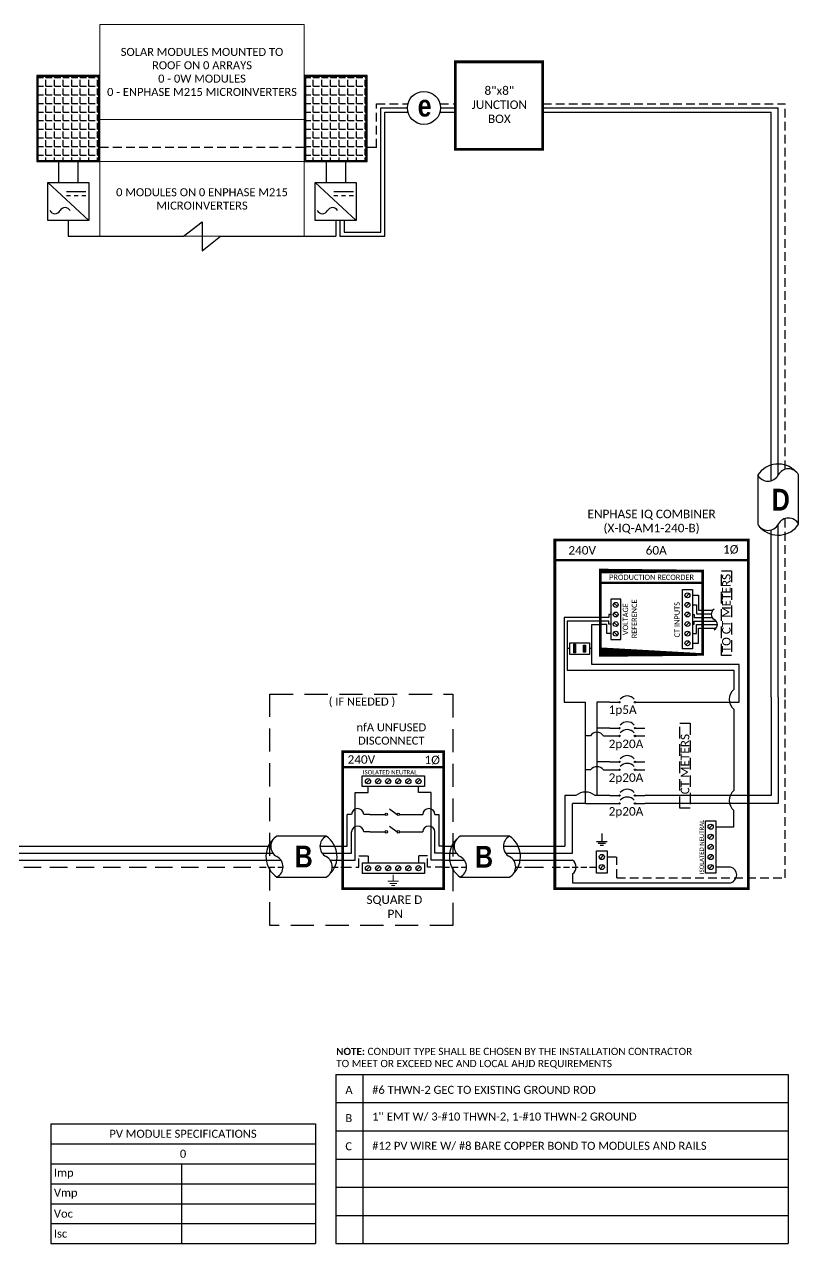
# Model space of a CAD drawing. Header units: feet. Extents: x 21762 to 22293, y 15297 to 15823.
# Drawn here: x 21958 to 22293, y 15297 to 15823 of the extents above; entities that cross this region are included whole.
import ezdxf

# ---------------------------------------------------------------- set-up
doc = ezdxf.new("R2010")
doc.units = ezdxf.units.FT
doc.header["$MEASUREMENT"] = 0
doc.linetypes.add('DASHED', pattern=[0.75, 0.5, -0.25])
doc.linetypes.add('HIDDEN', pattern=[0.375, 0.25, -0.125])
for name, color, linetype in [('E - MODULE', 7, 'Continuous'), ('ONE LINE BLOCKS', 7, 'Continuous'), ('TABLES', 7, 'Continuous'), ('TEXT', 7, 'Continuous'), ('Z - TITLEBLOCK TXT', 7, 'Continuous')]:
    doc.layers.add(name, color=color, linetype=linetype)
doc.styles.add('ONE LINE TXT', font='techb___.ttf')
doc.styles.get("Standard").update_dxf_attribs({"font": 'calibri.ttf'})

# ---------------------------------------------------------------- blocks, each defined once
blk = doc.blocks.new('*U14')
at = {"color": 7, "linetype": 'Continuous'}
for p, q in [((-7.14273261753624, 13.31379698112505), (-28.38670308841029, 13.31379698112505)), ((-28.38670308841029, -4.313796981125051), (-7.14273261753624, -4.313796981125051))]:
    blk.add_line(p, q, dxfattribs=at)
at = {"color": 7}
for p, q in [((-35.52943570594744, 8.999999999996362), (-31.05138576750414, 8.999999999996362)), ((-9.807415296628278, 8.999999999996362), (9.094947017729282e-13, 8.999999999996362))]:
    blk.add_line(p, q, dxfattribs=at)
at = {"color": 10}
for p, q in [((-35.52943570594744, 5.999999999996362), (-30.11481272106539, 5.999999999992724)), ((-8.870842250205897, 5.999999999992724), (9.094947017729282e-13, 5.999999999992724))]:
    blk.add_line(p, q, dxfattribs=at)
at = {"color": 253}
for p, q in [((-35.52943570594744, 2.999999999996362), (-26.6585934557479, 2.999999999996362)), ((-5.414622984878406, 2.999999999996362), (9.094947017729282e-13, 2.999999999992724))]:
    blk.add_line(p, q, dxfattribs=at)
at = {"color": 92, "linetype": 'HIDDEN', "ltscale": 10}
for p, q in [((-4.478049938447839, -3.637978807091713e-12), (0, 0)), ((-35.52943570594744, -3.637978807091713e-12), (-25.72202040931734, -3.637978807091713e-12))]:
    blk.add_line(p, q, dxfattribs=at)
at = {"color": 7, "linetype": 'Continuous'}
for centre, start, end in [((-22.53670101713578, 4.499999999989086), 133.9732389627104, 236.4264841729064), ((-12.99273468881074, 4.499999999989086), 313.9732389627104, 56.4264841729064)]:
    blk.add_arc(centre, 10.57854155630173, start, end, dxfattribs=at)
at = {"linetype": 'Continuous'}
for centre, start, end in [((-26.07656823981961, 8.906898490567983), 117.6639225845625, 242.3360774153913), ((-4.832597768944652, 8.906898490546155), 117.6639225845625, 242.3360774153913), ((-30.69683793700187, 0.09310150943201734), 297.6639225845625, 62.33607741539132), ((-9.452867466132375, 0.09310150943201734), 297.6639225845625, 62.33607741539132)]:
    blk.add_arc(centre, 4.975688628201564, start, end, dxfattribs=at)
blk = doc.blocks.new('*U25')
at = {"color": 7}
blk.add_line((-79.14105710962303, 8.999999999996362), (9.094947017729282e-13, 8.999999999996362), dxfattribs=at)
at = {"color": 10}
blk.add_line((-79.14105710962303, 5.999999999996362), (9.094947017729282e-13, 5.999999999996362), dxfattribs=at)
at = {"color": 253}
blk.add_line((-79.14105710962303, 2.999999999996362), (9.094947017729282e-13, 2.999999999996362), dxfattribs=at)
at = {"color": 92, "linetype": 'DASHED', "ltscale": 15}
blk.add_line((-79.14105710962303, -3.637978807091713e-12), (9.094947017729282e-13, -3.637978807091713e-12), dxfattribs=at)
blk = doc.blocks.new('unfusedDisconnect')
at = {"lineweight": 50}
blk.add_line((-43.6116214036756, 43.06379295176157), (0, 43.06379295176157), dxfattribs=at)
at = {"color": 1, "linetype": 'Continuous'}
for p, q in [((-35.26761573623207, 34.77694743980464), (-35.26761573623207, 39.31564129513208)), ((-35.26761573623207, 39.31564129513208), (-8.32254697902863, 39.31564129513208)), ((-8.32254697902863, 39.31564129513208), (-8.32254697902863, 34.77694743980464)), ((-8.32254697902863, 34.77694743980464), (-35.26761573623207, 34.77694743980464)), ((-31.88967027958734, 22.73146537071079), (-25.32168558283593, 22.73146537071079)), ((-23.42658339675199, 25.18172376181246), (-20.16357931850234, 22.73910601339594)), ((-19.08155662623903, 22.73119885076449), (-11.70049243567246, 22.72756287716766)), ((-23.42658339675199, 17.64726165749744), (-20.16357931850234, 15.20464390908091)), ((-31.88967027958734, 15.19700326637758), (-25.32168558283047, 15.19700326639577)), ((-19.08155662624358, 15.19673674642763), (-11.70049243567246, 15.1931007728308)), ((-35.26761573623207, 1.758423961488006), (-8.322546979023173, 1.758423961488006)), ((-35.26761573623207, 1.758423961488006), (-35.26761573623207, -2.780269893839431)), ((-8.32254697902863, 1.758423961488006), (-8.32254697902863, -2.780269893839431)), ((-8.322546979023173, -2.780269893839431), (-35.26761573623207, -2.780269893839431))]:
    blk.add_line(p, q, dxfattribs=at)
at = {"color": 4, "linetype": 'Continuous'}
for p, q in [((-31.88526017397362, 37.83229836323517), (-33.45726816549723, 36.26029037170156)), ((-27.5347870491305, 37.83229836323517), (-29.10679504065411, 36.26029037170156)), ((-23.18431392428738, 37.83229836323517), (-24.75632191581099, 36.26029037170156)), ((-18.83384079944972, 37.83229836323517), (-20.40584879097241, 36.26029037170156)), ((-14.4833676746066, 37.83229836323517), (-16.0553756661302, 36.26029037170156)), ((-10.13289454976803, 37.83229836323517), (-11.70490254129163, 36.26029037170156)), ((-31.88526017396816, 0.2750810295910924), (-33.45726816549177, -1.296926961942518)), ((-27.5347870491305, 0.2750810295910924), (-29.10679504065411, -1.296926961942518)), ((-23.18431392428738, 0.2750810295910924), (-24.75632191581099, -1.296926961942518)), ((-18.83384079944426, 0.2750810295910924), (-20.40584879096787, -1.296926961942518)), ((-14.4833676746066, 0.2750810295910924), (-16.0553756661302, -1.296926961942518)), ((-10.13289454976348, 0.2750810295910924), (-11.70490254128708, -1.296926961942518))]:
    blk.add_line(p, q, dxfattribs=at)
at = {"color": 253, "linetype": 'Continuous'}
for p, q in [((-38.15750528725175, 2.999999999992724), (-38.1575052872513, 32.16868385986527)), ((-38.1575052872513, 32.16868385986527), (-32.67126416973497, 32.16868385986527)), ((-32.67126416973497, 32.16868385986527), (-32.67126416972951, 34.77694743980464)), ((-10.91889854553028, 32.16868385986527), (-10.91889854553483, 34.77694743980464)), ((-5.432657428013954, 32.16868385986527), (-10.91889854553028, 32.16868385986527)), ((-5.432657428003949, 2.999999999992724), (-5.432657428013954, 32.16868385986527)), ((-43.61162140367423, 2.999999999992724), (-38.1575052872513, 2.999999999992724)), ((-1.364242052659392e-12, 2.999999999992724), (-5.432657428004404, 2.999999999992724))]:
    blk.add_line(p, q, dxfattribs=at)
at = {"color": 7, "linetype": 'Continuous'}
for p, q in [((-41.6635482282295, 8.999999999989086), (-41.66354822822996, 22.73146537071079)), ((-39.80034953798349, 22.73146537071079), (-41.66354822822996, 22.73146537071079)), ((-31.88967027958734, 22.73146537071079), (-34.52302790317844, 22.73146537071079)), ((-11.70049243567792, 22.73146537071079), (-9.067134812086806, 22.73146537071079)), ((-3.789813177281758, 22.73146537071079), (-1.926614487035295, 22.73146537071079)), ((-1.926614487024835, 8.999999999996362), (-1.926614487035295, 22.73146537071079))]:
    blk.add_line(p, q, dxfattribs=at)
at = {"color": 10, "linetype": 'Continuous'}
for p, q in [((-39.79842799696644, 5.999999999992724), (-39.80034953798895, 15.19525306674404)), ((-31.88967027958734, 15.19700326637758), (-34.52302790318299, 15.19525306672222)), ((-11.70049243567792, 15.19700326637758), (-9.067134812082259, 15.19525306672222)), ((-3.791734718287898, 5.999999999992724), (-3.789813177276301, 15.19525306674404)), ((-43.61162140367423, 5.999999999992724), (-39.79842799696689, 5.999999999992724)), ((-1.364242052659392e-12, 5.999999999992724), (-3.791734718288808, 5.999999999989086))]:
    blk.add_line(p, q, dxfattribs=at)
at = {"color": 7}
for p, q in [((-43.61162140367423, 8.999999999996362), (-41.6635482282295, 8.999999999992724)), ((-1.364242052659392e-12, 8.999999999996362), (-1.926614487024835, 8.999999999996362))]:
    blk.add_line(p, q, dxfattribs=at)
at = {"color": 92, "linetype": 'HIDDEN', "ltscale": 15}
for p, q in [((-43.6116214036756, 0), (-36.58051912606061, 0)), ((-36.58051912606061, -3.637978807091713e-12), (-36.58051912606061, 4.898634765475435)), ((-36.58051912606061, 4.898634765475435), (-32.67126416972496, 4.898634765475435)), ((-32.67126416972496, 4.898634765475435), (-32.67126416972496, 1.758423961488006)), ((-7.009643589204643, 4.898634765475435), (-10.91889854554029, 4.898634765475435)), ((-10.91889854554029, 4.898634765475435), (-10.91889854554029, 1.758423961488006)), ((-7.009643589198731, 3.637978807091713e-12), (-7.009643589204643, 4.898634765475435)), ((0, 0), (-7.009643589199186, 0))]:
    blk.add_line(p, q, dxfattribs=at)
at = {"lineweight": 50, "const_width": 1.185332763664635}
blk.add_lwpolyline([(-43.6116214036756, -9.335896394964948), (-43.6116214036756, 49.83611655237473), (0, 49.83611655237473), (0, -9.335896394964948)], close=True, dxfattribs=at)
at = {"color": 92, "linetype": 'Continuous', "lineweight": 5, "ltscale": 0.05, "flags": 128}
for points in [[(-21.79508135762762, -3.32089023822482), (-21.79508135763217, -6.16701261263006)], [(-24.13611969887688, -6.16701261263006), (-19.45404301637745, -6.16701261263006)], [(-20.26545811315873, -7.034441443007381), (-23.32470460209652, -7.034441443007381)], [(-21.07687320994455, -7.90187027340653), (-22.51328950531069, -7.90187027340653)]]:
    blk.add_lwpolyline(points, dxfattribs=at)
at = {"color": 4, "linetype": 'Continuous'}
for centre in [(-32.67126416973497, 37.04629436745745), (-28.32079104489185, 37.04629436745745), (-23.97031792004873, 37.04629436745745), (-19.61984479521107, 37.04629436745745), (-15.26937167036795, 37.04629436745745), (-10.91889854552483, 37.04629436745745), (-32.67126416972951, -0.5109229661866266), (-28.32079104489185, -0.5109229661866266), (-23.97031792004873, -0.5109229661866266), (-19.61984479520561, -0.5109229661866266), (-15.26937167036795, -0.5109229661866266), (-10.91889854552483, -0.5109229661866266)]:
    blk.add_circle(centre, 1.111577510887078, dxfattribs=at)
at = {"color": 1, "linetype": 'Continuous'}
for centre in [(-24.78064722690306, 22.73146537073262), (-19.62259491652821, 22.73146537073262), (-24.78064722689851, 15.19700326639577), (-19.62259491653276, 15.19700326639577)]:
    blk.add_circle(centre, 0.5410383559336597, dxfattribs=at)
at = {"color": 7, "linetype": 'Continuous'}
for centre in [(-37.16168872058097, 22.58015627965142), (-6.428473994684282, 22.58015627965142)]:
    blk.add_arc(centre, 2.642995525977004, 3.281925685197969, 176.718074314802, dxfattribs=at)
at = {"color": 10, "linetype": 'Continuous'}
for centre in [(-37.16168872058643, 15.0439439756592), (-6.428473994678825, 15.0439439756592)]:
    blk.add_arc(centre, 2.642995525977004, 3.281925685197969, 176.718074314802, dxfattribs=at)
at = {"color": 4, "linetype": 'Continuous'}
blk.add_text('ISOLATED NEUTRAL', height=1.874334766554741, dxfattribs=at).set_placement((-34.90676764516411, 39.97217458965315))
at = {"color": 1}
for s, width, gutter_width, heights, insert, char_height, attachment_point in [('\\A1;\\pi17.559;nfA UNFUSED\\P\\pi18.229;DISCONNECT', 64.92197842017192, 0, [11.89263280602859], (-55.21050971310069, 62.0432964224583), 3.454398339822651, 1), ('240V', 0.1480620958035672, 0.75, [0], (-35.54517607183425, 46.39544126646797), 3.65759824216516, 5), ('1Ø', 0.1480620958035672, 0.75, [0], (-4.982872748738373, 46.09550858286093), 3.65759824216516, 5), ('\\A1;\\pi13.903,t32.191;SQUARE D\\P\\pi22.981,t41.269;PN', 51.69056123133034, 0.2034749432708054, [45.94270835297878], (-47.25173292705858, -12.27303435172507), 3.657598242165161, 1)]:
    blk.add_mtext_dynamic_manual_height_columns(s, width=width, gutter_width=gutter_width, heights=heights, dxfattribs=dict(at, insert=insert, char_height=char_height, attachment_point=attachment_point))
blk = doc.blocks.new('*U17')
at = {"color": 10, "linetype": 'DASHED', "ltscale": 20}
blk.add_lwpolyline([(-75.04569994407211, 74.56373922005878), (3.971697869077616, 74.56373922005878), (3.971697869077616, -25.16564623916202), (-75.04569994407211, -25.16564623916202)], close=True, dxfattribs=at)
at = {"color": 7}
for name, p in [('unfusedDisconnect', (0, 0)), ('*U14', (-43.6116214036756, 0))]:
    blk.add_blockref(name, p, dxfattribs=at)
at = {"color": 10, "insert": (-50.86398977406498, 73.16091078003228), "char_height": 3.454398339822651, "attachment_point": 1}
blk.add_mtext_dynamic_manual_height_columns('\\A1;\\pi1.2092;( IF NEEDED )', width=30.75234502763631, gutter_width=0, heights=[6.583372758616633], dxfattribs=at)
at = {"color": 1, "linetype": 'Continuous', "insert": (-64.29945479215894, 9.224385921837893), "char_height": 9.383282677011772, "attachment_point": 1, "style": 'ONE LINE TXT'}
blk.add_mtext_dynamic_manual_height_columns('{\\W1;\\C256;B}', width=0.138532783265864, gutter_width=2.131672445536665, heights=[0], dxfattribs=at)
blk = doc.blocks.new('*T15')
at = {"color": 0, "lineweight": -2, "transparency": 16777216}
for p, q in [((0, 0), (114.1854929996152, 0)), ((0, 0), (0, -51.69405515626204)), ((114.1854929996152, 0), (114.1854929996152, -51.69405515626204)), ((0, -8.615675859377006), (114.1854929996152, -8.615675859377006)), ((0, -17.23135171875401), (114.1854929996152, -17.23135171875401)), ((56.40758833595828, -17.23135171875401), (56.40758833595828, -51.69405515626204)), ((0, -25.84702757813102), (114.1854929996152, -25.84702757813102)), ((0, -34.46270343750803), (114.1854929996152, -34.46270343750803)), ((0, -43.07837929688503), (114.1854929996152, -43.07837929688503)), ((0, -51.69405515626204), (114.1854929996152, -51.69405515626204))]:
    blk.add_line(p, q, dxfattribs=at)
at = {"color": 0, "linetype": 'Continuous', "transparency": 16777216, "char_height": 3.454398339844223}
for s, insert, width, attachment_point in [('{\\fCalibri|b0|i0|c0;PV MODULE SPECIFICATIONS', (57.0927464998058, -4.307837929689413), 111.4329572375142, 5), ('{\\fCalibri|b0|i0|c0;0', (57.0927464998058, -12.92351378906642), 111.4329572375142, 5), ('{\\fCalibri|b0|i0|c0;Imp', (1.376267881048989, -21.53918964844343), 53.6550525738577, 4), ('{\\fCalibri|b0|i0|c0;', (57.78385621700727, -21.53918964844343), 55.02536890155664, 4), ('{\\fCalibri|b0|i0|c0;Vmp', (1.376267881048989, -30.15486550782043), 53.6550525738577, 4), ('{\\fCalibri|b0|i0|c0;', (57.78385621700727, -30.15486550782043), 55.02536890155664, 4), ('{\\fCalibri|b0|i0|c0;Voc', (1.376267881048989, -38.77054136719744), 53.6550525738577, 4), ('{\\fCalibri|b0|i0|c0;', (57.78385621700727, -38.77054136719744), 55.02536890155664, 4), ('{\\fCalibri|b0|i0|c0;Isc', (1.376267881048989, -47.38621722657444), 53.6550525738577, 4), ('{\\fCalibri|b0|i0|c0;', (57.78385621700727, -47.38621722657444), 55.02536890155664, 4)]:
    blk.add_mtext(s, dxfattribs=dict(at, insert=insert, width=width, attachment_point=attachment_point))
blk = doc.blocks.new('*T16')
at = {"linetype": 'ByBlock', "lineweight": -2, "transparency": 16777216}
for p, q in [((0, 0), (195.0959959807442, 0)), ((0, 0), (0, -72.96556891894761)), ((11.58239443359707, 0), (11.58239443359707, -72.96556891894761)), ((195.0959959807442, 0), (195.0959959807442, -72.96556891894761)), ((0, -12.10586445312583), (195.0959959807442, -12.10586445312583)), ((0, -24.28258835937595), (195.0959959807442, -24.28258835937595)), ((0, -36.45931226562607), (195.0959959807442, -36.45931226562607)), ((0, -48.63603617187619), (195.0959959807442, -48.63603617187619)), ((0, -60.8127600781263), (195.0959959807442, -60.8127600781263)), ((0, -72.96556891894761), (195.0959959807442, -72.96556891894761))]:
    blk.add_line(p, q, dxfattribs=at)
at = {"color": 0, "linetype": 'Continuous', "transparency": 16777216, "char_height": 3.454398339844223, "attachment_point": 7}
for s, insert, width in [('{\\fCalibri|b0|i0|c0;A', (4.063998046876804, -8.355864453125832), 3.454398339844662), ('{\\fCalibri|b0|i0|c0;#6 THWN-2 GEC TO EXISTING GROUND ROD', (15.64639248047388, -8.355864453125832), 175.3856054533942), ('{\\fCalibri|b0|i0|c0;B', (4.063998046876804, -20.53258835937595), 3.454398339844662), ("{\\fCalibri|b0|i0|c0;1'' EMT W/ 3-#10 THWN-2, 1-#10 THWN-2 GROUND", (15.64639248047388, -20.53258835937595), 175.3856054533942), ('{\\fCalibri|b0|i0|c0;C', (4.063998046876804, -32.70931226562607), 3.454398339844662), ('{\\fCalibri|b0|i0|c0;#12 PV WIRE W/ #8 BARE COPPER BOND TO MODULES AND RAILS', (15.64639248047388, -32.70931226562607), 175.3856054533942), ('{\\fCalibri|b0|i0|c0;', (4.063998046876804, -44.88603617187619), 3.454398339844662), ('{\\fCalibri|b0|i0|c0;', (15.64639248047388, -44.88603617187619), 175.3856054533942), ('{\\fCalibri|b0|i0|c0;', (4.063998046876804, -57.0627600781263), 3.454398339844662), ('{\\fCalibri|b0|i0|c0;', (15.64639248047388, -57.0627600781263), 175.3856054533942), ('{\\fCalibri|b0|i0|c0;', (4.063998046876804, -69.21556891894761), 3.454398339844662), ('{\\fCalibri|b0|i0|c0;', (15.64639248047388, -69.21556891894761), 175.3856054533942)]:
    blk.add_mtext(s, dxfattribs=dict(at, insert=insert, width=width))
blk = doc.blocks.new('*U19')
at = {"color": 7}
blk.add_line((-79.14105710962394, 9), (0, 9), dxfattribs=at)
at = {"color": 10}
blk.add_line((-79.14105710962394, 6), (0, 5.999999999947249), dxfattribs=at)
at = {"color": 253}
blk.add_line((-79.14105710962394, 3), (0, 3), dxfattribs=at)
at = {"color": 92, "linetype": 'DASHED', "ltscale": 15}
blk.add_line((-79.14105710962394, 0), (0, 0), dxfattribs=at)
blk = doc.blocks.new('ENPHASE COMBINER 1 CKT')
h = blk.add_hatch(color=1)
h.dxf.hatch_style = 1
h.paths.add_polyline_path([(12.41834698227558, 95.80943247651112), (13.18799866363406, 95.80943247651112), (13.18799866363406, 92.73203496197902), (12.41834698227558, 92.73203496197902)])
h.paths.add_polyline_path([(8.138740438421337, 96.13318470558806), (8.908392119779819, 96.13318470558806), (8.908392119779819, 92.40327407457198), (8.138740438421337, 92.40327407457198)])
at = {"layer": 'ONE LINE BLOCKS', "linetype": 'Continuous'}
h = blk.add_hatch(color=1, dxfattribs=at)
h.dxf.hatch_style = 1
edge = h.paths.add_edge_path()
edge.add_arc((27.89846752550238, 71.12433185037071), 0.2909504558996183, 0, 360)
h = blk.add_hatch(color=1, dxfattribs=at)
h.dxf.hatch_style = 1
edge = h.paths.add_edge_path()
edge.add_arc((34.57507683551921, 71.12433185037071), 0.2909504558996183, 0, 360)
h = blk.add_hatch(color=1, dxfattribs=at)
h.dxf.hatch_style = 1
edge = h.paths.add_edge_path()
edge.add_arc((27.89846752550238, 59.94296079524929), 0.2909504558996183, 0, 360)
h = blk.add_hatch(color=1, dxfattribs=at)
h.dxf.hatch_style = 1
edge = h.paths.add_edge_path()
edge.add_arc((34.57507683551921, 59.94296079524929), 0.2909504558996183, 0, 360)
h = blk.add_hatch(color=1, dxfattribs=at)
h.dxf.hatch_style = 1
edge = h.paths.add_edge_path()
edge.add_arc((27.89846752550238, 56.56401390908422), 0.2909504558996183, 0, 360)
h = blk.add_hatch(color=1, dxfattribs=at)
h.dxf.hatch_style = 1
edge = h.paths.add_edge_path()
edge.add_arc((34.57507683551921, 56.56401390908422), 0.2909504558996183, 0, 360)
h = blk.add_hatch(color=1, dxfattribs=at)
h.dxf.hatch_style = 1
edge = h.paths.add_edge_path()
edge.add_arc((27.89846752550238, 45.38264285429022), 0.2909504558996183, 0, 360)
h = blk.add_hatch(color=1, dxfattribs=at)
h.dxf.hatch_style = 1
edge = h.paths.add_edge_path()
edge.add_arc((27.89846752550238, 42.00369596812516), 0.2909504558996183, 0, 360)
h = blk.add_hatch(color=1, dxfattribs=at)
h.dxf.hatch_style = 1
edge = h.paths.add_edge_path()
edge.add_arc((34.57507683551921, 45.38264285429022), 0.2909504558996183, 0, 360)
h = blk.add_hatch(color=1, dxfattribs=at)
h.dxf.hatch_style = 1
edge = h.paths.add_edge_path()
edge.add_arc((34.57507683551921, 42.00369596812516), 0.2909504558996183, 0, 360)
h = blk.add_hatch(color=1, dxfattribs=at)
h.dxf.hatch_style = 1
edge = h.paths.add_edge_path()
edge.add_arc((27.89846752550238, 30.82232491332752), 0.2909504558996183, 0, 360)
h = blk.add_hatch(color=1, dxfattribs=at)
h.dxf.hatch_style = 1
edge = h.paths.add_edge_path()
edge.add_arc((27.89846752550238, 27.44337802716245), 0.2909504558996183, 0, 360)
h = blk.add_hatch(color=1, dxfattribs=at)
h.dxf.hatch_style = 1
edge = h.paths.add_edge_path()
edge.add_arc((34.57507683551921, 30.82232491332752), 0.2909504558996183, 0, 360)
h = blk.add_hatch(color=1, dxfattribs=at)
h.dxf.hatch_style = 1
edge = h.paths.add_edge_path()
edge.add_arc((34.57507683551921, 27.44337802716245), 0.2909504558996183, 0, 360)
at = {"color": 7, "linetype": 'Continuous'}
for p, q in [((15.97823548696215, 94.26746370835963), (15.97823548696215, 104.6202518357009)), ((15.97823548696215, 94.26746370835963), (14.92158918022415, 94.26746370835963)), ((15.97823548696215, 87.46999943775381), (15.97823548696215, 94.26746370835963)), ((79.50803908740454, 87.46999943775381), (15.97823548696215, 87.46999943775381)), ((79.50803908740454, 71.1255929851036), (79.50803908740454, 87.46999943775381)), ((18.04606754613542, 71.12433185021064), (18.04606754613542, 45.38264285396281)), ((23.70203134762687, 71.12433185021064), (18.04606754613542, 71.12433185021064)), ((38.77151301339472, 71.12433185037071), (79.50803908740454, 71.1255929851036)), ((93.36559781702954, 73.37164705180794), (93.36559781702954, 30.82358604759065)), ((23.70203134762687, 59.94296079508922), (18.04606754613542, 59.94296079508922)), ((23.70203134762687, 45.38264285396281), (18.04606754613542, 45.38264285396281)), ((18.04606754613542, 45.38264285396281), (18.04606754613542, 30.82232491283639)), ((9.083991580775546, 30.82232491283639), (4.3563948804549, 30.82358604756882)), ((4.3563948804549, 30.82358604756882), (4.3563948804549, 8.999999999999545)), ((23.70203134762687, 30.82232491283639), (17.32288683239312, 30.82232491283639)), ((93.36559781702954, 30.82358604759065), (38.77151301339472, 30.82232491283639))]:
    blk.add_line(p, q, dxfattribs=at)
at = {"color": 253, "linetype": 'Continuous'}
for p, q in [((6.405149921832162, 94.26746370835963), (5.34850361509416, 94.26746370835963)), ((77.21354728513552, 68.11880261802844), (77.21534484654603, 32.98787720495966))]:
    blk.add_line(p, q, dxfattribs=at)
at = {"color": 10, "linetype": 'Continuous'}
for p, q in [((13.20343920662526, 56.56401390892415), (13.20343920662526, 71.12433185004693)), ((96.36559781702954, 73.37164705178611), (96.36559781702954, 27.44463916140376)), ((13.20343920662526, 42.00369596779774), (13.20343920662526, 56.56401390892415)), ((15.37520883370144, 56.56401390892415), (13.20343920662526, 56.56401390892415)), ((20.96806819888752, 56.56401390892415), (23.70203134762687, 56.56401390892415)), ((13.20343920662526, 27.44337802667133), (13.20343920662526, 42.00369596779774)), ((15.37520883370144, 42.00369596779774), (13.20343920662526, 42.00369596779774)), ((20.96806819888752, 42.00369596779774), (23.70203134762687, 42.00369596779774)), ((13.20343920662526, 27.44337802667133), (7.650546126717927, 27.44463916140376)), ((7.650546126728841, 5.999999999958618), (7.650546126717927, 27.44463916140376)), ((13.20343920662526, 27.44337802667133), (23.70203134762687, 27.44337802667133)), ((96.36559781702954, 27.44463916140376), (38.77151301339472, 27.44337802667133))]:
    blk.add_line(p, q, dxfattribs=at)
at = {"color": 7}
blk.add_line((0, 8.999999999999545), (4.356394880461266, 8.999999999999545), dxfattribs=at)
at = {"color": 10}
blk.add_line((0, 5.99999999996362), (7.650546126717927, 5.999999999958618), dxfattribs=at)
at = {"color": 253}
for p, q in [((0, 2.999999999999545), (7.650546126717927, 2.999999999999545)), ((7.650546126717927, -2.999486774364868), (7.650546126717927, -6.855719378279446)), ((75.8293213376237, -2.4692781153135e-10), (69.50611445791674, -2.4692781153135e-10)), ((7.650546126717927, -6.855719378279446), (75.8293213376237, -6.855719378279446))]:
    blk.add_line(p, q, dxfattribs=at)
at = {"color": 92, "linetype": 'HIDDEN', "ltscale": 10}
blk.add_line((0, 0), (17.99393284447251, 0), dxfattribs=at)
at = {"linetype": 'Continuous', "flags": 128}
for points in [[(59.36814294578471, 117.290559595715), (62.04504038061532, 117.290559595715), (62.04504038061532, 110.8149100638825), (68.20105977519961, 110.8149100638825)], [(59.3681429458793, 113.1516352257372), (61.1030071928526, 113.1516352257372), (61.1030071928526, 109.2662455068335), (67.46320837485473, 109.2662455068335)], [(59.36814294592295, 109.0127108561342), (60.16097400508988, 109.0127108561342), (60.16097400508988, 107.7175809497844), (67.83068496180113, 107.7175809497844)], [(59.36814294596661, 104.8737864863056), (60.16097400508988, 104.8737864863056), (60.16097400508988, 106.1689163925826), (69.58439858857037, 106.1689163925826)], [(24.09930137824813, 100.7348621164697), (22.36443713140579, 100.7348621164697), (22.36443713140579, 104.6202518357009), (19.66978146723432, 104.6202518357009)], [(59.36814294601027, 100.7348621164697), (61.1030071928526, 100.7348621164697), (61.1030071928526, 104.6202518357009), (70.11807933108412, 104.6202518357009)], [(59.3681429460903, 96.5959377465565), (62.04504038061532, 96.59593774659652), (62.04504038061532, 103.0715872788192), (69.57013827284845, 103.0715872788192)]]:
    blk.add_lwpolyline(points, dxfattribs=at)
at = {"color": 1, "flags": 128}
for points in [[(19.66978146723068, 107.7175809497844), (4.074363240739331, 107.7175809497844), (4.07436324074024, 71.12809194567444), (13.20343920662526, 71.12433185004693)], [(24.09930137833544, 109.0127108561342), (23.30647031916851, 109.0127108561342), (23.30647031916851, 107.7175809497844), (19.66978146723068, 107.7175809497844)]]:
    blk.add_lwpolyline(points, dxfattribs=at)
at = {"color": 253, "linetype": 'Continuous', "flags": 128}
for points in [[(19.6697814672325, 106.1689163925826), (5.34850361509416, 106.1689163925826), (5.34850361509416, 85.00895455710588), (77.21461068040117, 85.00895455710588), (77.21503742413915, 76.66882090095442)], [(24.09930137829178, 104.8737864863056), (23.30647031916851, 104.8737864863056), (23.30647031916851, 106.1689163925826), (19.6697814672325, 106.1689163925826)], [(69.50611445791674, 17.40189249896002), (77.21534484642416, 17.40189249896002), (77.21534484642507, 24.43558213507458)]]:
    blk.add_lwpolyline(points, dxfattribs=at)
at = {"color": 7, "linetype": 'Continuous', "flags": 128}
blk.add_lwpolyline([(15.97823548696215, 104.6202518357009), (19.66978146723432, 104.620251835704)], dxfattribs=at)
at = {"color": 1}
for points in [[(6.405149921832162, 96.79458142214798), (14.92158918022415, 96.79458142214798), (14.92158918022415, 91.74034599457127), (6.405149921832162, 91.74034599457127)], [(8.138740438421337, 96.13318470558806), (8.908392119779819, 96.13318470558806), (8.908392119779819, 92.40327407457198), (8.138740438421337, 92.40327407457198)], [(12.41834698227558, 95.80943247651112), (13.18799866363406, 95.80943247651112), (13.18799866363406, 92.73203496197902), (12.41834698227558, 92.73203496197902)]]:
    blk.add_lwpolyline(points, close=True, dxfattribs=at)
at = {"linetype": 'Continuous'}
for centre, start, end in [((69.94038601553257, 109.0361145273205), 117.6639225845746, 242.3360774153671), ((67.63025116694189, 104.6292160367525), 297.6639225845747, 62.33607741536712)]:
    blk.add_arc(centre, 2.487844314100782, start, end, dxfattribs=at)
at = {"color": 253, "linetype": 'Continuous'}
for centre in [(80.79380016857613, 72.39318788656828), (80.79349274621472, 28.71172967000894)]:
    blk.add_arc(centre, 5.575713419222151, 129.9215498682969, 230.0784501306956, dxfattribs=at)
at = {"color": 10, "linetype": 'Continuous'}
for centre, radius, start, end in [((18.17163851633632, 55.10370401045702), 3.154762109713773, 27.57379404281566, 152.4262059572135), ((18.17163851633541, 39.68453774276122), 3.632975893368044, 39.66987765994102, 140.330122340059)]:
    blk.add_arc(centre, radius, start, end, dxfattribs=at)
at = {"color": 7, "linetype": 'Continuous'}
blk.add_arc((13.20343920662526, 25.99403971275797), 6.346824931827026, 49.5295004260013, 130.4704995739987, dxfattribs=at)
at = {"color": 253}
for centre, radius, start, end in [((5.45070300826228, 0.0002566128173384641), 3.719915339730382, 306.2542265171913, 53.74577348280871), ((74.90438647621977, -3.427859689263187), 3.550454413933713, 285.1004258718175, 74.89957412818242)]:
    blk.add_arc(centre, radius, start, end, dxfattribs=at)
at = {"layer": 'E - MODULE', "color": 10, "linetype": 'DASHED', "ltscale": 10}
for points in [[(71.8351352424288, 91.30738453349568), (71.8351352424288, 127.9068947809074), (76.27471838406927, 127.9068947809074), (76.27471838406927, 91.30738453349568)], [(53.95017396226649, 25.48331211093546), (53.95017396226649, 62.08282235834713), (58.38975710390696, 62.08282235834713), (58.38975710390696, 25.48331211093546)]]:
    blk.add_lwpolyline(points, close=True, dxfattribs=at)
at = {"layer": 'ONE LINE BLOCKS', "lineweight": 50}
for p, q in [((0, 132.4188356641039), (83.46744432426021, 132.4188356641039)), ((19.66978146721067, 122.6341000363145), (63.79766285705864, 122.6341000363545))]:
    blk.add_line(p, q, dxfattribs=at)
for points, const_width in [([(0, -9.33589639496131), (0, 141.1218837893807), (83.46744432426021, 141.1218837893807), (83.46744432426021, -9.33589639496131)], 1.185332763664635), ([(63.79766285708683, 91.75719465224483), (63.79766285705409, 127.7468246081494), (19.6697814672043, 127.7468246082149), (19.6697814672516, 91.75719465231032)], 1.127694050973034)]:
    blk.add_lwpolyline(points, close=True, dxfattribs=dict(at, const_width=const_width))
at = {"layer": 'TEXT', "color": 92, "linetype": 'HIDDEN', "ltscale": 15}
for p, q in [((99.36559781702772, -4.700287858900083), (99.36559781702954, 73.37164705178611)), ((22.53262669986179, 4.350473124965447), (26.72493497233791, 4.350473124965447)), ((26.724934972347, -4.700287858900083), (26.72493497233791, 4.350473124965447)), ((26.72493497233609, -4.700287858900083), (99.36559781702772, -4.700287858900083))]:
    blk.add_line(p, q, dxfattribs=at)
at = {"layer": 'TEXT', "color": 92, "flags": 128}
for points in [[(17.92224143103431, 10.96618174320292), (22.60431811338003, 10.96618174320292)], [(20.26725015770353, 14.46946701977913), (20.26327977212532, 10.96618174320292)], [(21.79290301659967, 10.09875291292747), (18.73365652773373, 10.09875291292747)], [(20.98148791990116, 9.23132408232459), (19.54507162443224, 9.23132408232459)]]:
    blk.add_lwpolyline(points, dxfattribs=at)
at = {"layer": 'Z - TITLEBLOCK TXT', "color": 1, "linetype": 'Continuous'}
for p, q in [((55.0501503813266, 119.7606593902187), (59.36814294574833, 119.7606593899714)), ((55.05015038163219, 94.12583795210821), (55.0501503813266, 119.7606593902187)), ((59.36814294574833, 119.7606593899714), (59.36814294612668, 94.12583795233377)), ((28.41729394289541, 115.6217350203865), (24.09930137847368, 115.6217350201391)), ((24.09930137847368, 115.6217350201391), (24.09930137817537, 98.264762322166)), ((28.41729394266986, 98.26476232194045), (28.41729394289541, 115.6217350203865)), ((24.09930137817537, 98.264762322166), (28.41729394266986, 98.26476232194045)), ((59.36814294612668, 94.12583795233377), (55.05015038163219, 94.12583795210821)), ((64.96742060261113, -2.596351566654903), (64.96742060261113, 19.99824406545167)), ((64.96742060261113, 19.99824406545167), (69.50611445791674, 19.99824406545167)), ((69.50611445791674, 19.99824406545167), (69.50611445791674, -2.596351566654903)), ((17.99393284447342, -2.596351566654903), (17.99393284447342, 6.946824691457095)), ((17.99393284447342, 6.946824691457095), (22.53262669986179, 6.946824691457095)), ((22.53262669986179, 6.946824691457095), (22.53262669986179, -2.596351566654903)), ((22.53262669986179, -2.596351566654903), (17.99393284447342, -2.596351566654903)), ((69.50611445791674, -2.596351566654903), (64.96742060261113, -2.596351566654903))]:
    blk.add_line(p, q, dxfattribs=at)
at = {"layer": 'Z - TITLEBLOCK TXT', "color": 4, "linetype": 'Continuous'}
for p, q in [((56.46136337684402, 116.5427763089706), (57.9569299505074, 118.0383428824593)), ((27.00608094741438, 112.403851939102), (25.51051437375099, 113.8994185125907)), ((56.46136337684402, 112.403851939102), (57.9569299505074, 113.8994185125907)), ((27.00608094729796, 108.2649275692588), (25.51051437379465, 109.7604941427694)), ((27.00608094734162, 104.1260031994302), (25.5105143738092, 105.6215697731809)), ((56.46136337696043, 108.2649275692588), (57.95692995046375, 109.7604941427694)), ((56.46136337691678, 104.1260031994302), (57.95692995044919, 105.6215697731809)), ((27.00608094738527, 99.98707882960889), (25.51051437369279, 101.4826454033378)), ((56.46136337687312, 99.98707882960889), (57.95692995056561, 101.4826454033378)), ((56.46136337687312, 95.848154459733), (57.95692995056561, 97.34372103346186)), ((68.02277152604074, 18.18789649502514), (66.45076353456898, 16.61588850338967)), ((68.02277152604074, 13.83742337005833), (66.45076353456898, 12.26541537858657)), ((68.02277152604074, 9.48695024525523), (66.45076353456898, 7.914942253619756)), ((21.0492837679858, 5.136477120701329), (19.47727577651403, 3.564469129229565)), ((21.0492837679858, 0.7860039957381559), (19.47727577651403, -0.7860039957372464)), ((68.02277152604074, 5.136477120292056), (66.45076353456898, 3.564469128984001)), ((68.02277152604074, 0.7860039954889544), (66.45076353456898, -0.78600399598281))]:
    blk.add_line(p, q, dxfattribs=at)
at = {"layer": 'Z - TITLEBLOCK TXT', "color": 1, "linetype": 'Continuous', "flags": 128}
for points in [[(23.70203134762687, 71.12433185037071), (27.89846752550238, 71.12433185037071)], [(23.70203134762687, 71.12433185037071), (27.89846752550238, 71.12433185037071)], [(34.57507683551921, 71.12433185037071), (38.77151301339472, 71.12433185037071)], [(23.70203134762687, 59.94296079524929), (27.89846752550238, 59.94296079524929)], [(23.70203134762687, 59.94296079524929), (27.89846752550238, 59.94296079524929)], [(34.57507683551921, 59.94296079524929), (38.77151301339472, 59.94296079524929)], [(23.70203134762687, 56.56401390908422), (27.89846752550238, 56.56401390908422)], [(23.70203134762687, 56.56401390908422), (27.89846752550238, 56.56401390908422)], [(34.57507683551921, 56.56401390908422), (38.77151301339472, 56.56401390908422)], [(23.70203134762687, 45.38264285429022), (27.89846752550238, 45.38264285429022)], [(23.70203134762687, 45.38264285429022), (27.89846752550238, 45.38264285429022)], [(34.57507683551921, 45.38264285429022), (38.77151301339472, 45.38264285429022)], [(23.70203134762687, 42.00369596812516), (27.89846752550238, 42.00369596812516)], [(23.70203134762687, 42.00369596812516), (27.89846752550238, 42.00369596812516)], [(34.57507683551921, 42.00369596812516), (38.77151301339472, 42.00369596812516)], [(23.70203134762687, 30.82232491332752), (27.89846752550238, 30.82232491332752)], [(23.70203134762687, 30.82232491332752), (27.89846752550238, 30.82232491332752)], [(23.70203134762687, 27.44337802716245), (27.89846752550238, 27.44337802716245)], [(23.70203134762687, 27.44337802716245), (27.89846752550238, 27.44337802716245)], [(34.57507683551921, 30.82232491332752), (38.77151301339472, 30.82232491332752)], [(34.57507683551921, 27.44337802716245), (38.77151301339472, 27.44337802716245)]]:
    blk.add_lwpolyline(points, dxfattribs=at)
at = {"layer": 'Z - TITLEBLOCK TXT', "color": 4, "linetype": 'Continuous'}
for centre, radius in [((57.20914666357385, 117.2905595956058), 1.05752526602515), ((26.25829766068455, 113.1516352257372), 1.05752526602515), ((57.20914666357385, 113.1516352257372), 1.05752526602515), ((26.25829766053903, 109.0127108561342), 1.05752526602515), ((26.25829766058268, 104.8737864863056), 1.05752526602515), ((57.20914666371937, 109.0127108561342), 1.05752526602515), ((57.20914666367571, 104.8737864863056), 1.05752526602515), ((26.25829766062634, 100.7348621164842), 1.05752526602515), ((57.20914666363205, 100.7348621164842), 1.05752526602515), ((57.20914666363205, 96.59593774660834), 1.05752526602515), ((67.236767530223, 17.40189249896002), 1.111577510887078), ((67.236767530223, 13.05141937432427), 1.111577510887078), ((20.26327977224992, 4.350473124803557), 1.111577510887078), ((67.236767530223, 8.700946249357457), 1.111577510887078), ((67.236767530223, 4.350473124718064), 1.111577510887078), ((20.26327977224992, 4.547473508864641e-13), 1.111577510887078), ((67.236767530223, -2.487468009348959e-10), 1.111577510887078)]:
    blk.add_circle(centre, radius, dxfattribs=at)
at = {"layer": 'Z - TITLEBLOCK TXT', "color": 1, "linetype": 'Continuous'}
for centre in [(27.89846752550238, 71.12433185037071), (34.57507683551921, 71.12433185037071), (27.89846752550238, 59.94296079524929), (34.57507683551921, 59.94296079524929), (27.89846752550238, 56.56401390908422), (34.57507683551921, 56.56401390908422), (27.89846752550238, 45.38264285429022), (27.89846752550238, 42.00369596812516), (34.57507683551921, 45.38264285429022), (34.57507683551921, 42.00369596812516), (27.89846752550238, 30.82232491332752), (27.89846752550238, 27.44337802716245), (34.57507683551921, 30.82232491332752), (34.57507683551921, 27.44337802716245)]:
    blk.add_circle(centre, 0.2909504558996183, dxfattribs=at)
for centre in [(31.23677218051125, 69.93084372809017), (31.23677218051125, 58.74947267296875), (31.23677218051125, 55.37052578680368), (31.23677218051125, 44.18915473200968), (31.23677218051125, 40.81020784584462), (31.23677218051125, 29.62883679104698), (31.23677218051125, 26.24988990488191)]:
    blk.add_arc(centre, 3.932007672516098, 40.33920141305347, 139.6607985869466, dxfattribs=at)
at = {"color": 1, "char_height": 3.65759824216516, "attachment_point": 5}
for s, width, insert, rotation in [('TO CT METERS', 50.82710468216652, (74.00223626113075, 109.6158554043459), 89.99999999999999), (' CT METERS', 27.4516815760042, (56.16996553308672, 43.78306723464129), 90)]:
    blk.add_mtext_dynamic_manual_height_columns(s, width=width, gutter_width=7.170123602891181, heights=[0], dxfattribs=dict(at, insert=insert, rotation=rotation))
at = {"layer": 'TABLES', "color": 1, "linetype": 'Continuous'}
for s, p in [('1p5A', (23.2057053585977, 66.09520927254334)), ('2p20A', (23.2057053585977, 51.32822244293266)), ('2p20A', (23.2057053585977, 36.76790450197359)), ('2p20A', (23.2057053585977, 22.20758656101088))]:
    blk.add_text(s, height=3.657598242165161, dxfattribs=at).set_placement(p)
at = {"layer": 'TABLES', "color": 4, "linetype": 'Continuous'}
blk.add_text('ISOLATED NEUTRAL', height=1.874334766554741, rotation=90, dxfattribs=at).set_placement((64.31088730817191, -3.056886094527272))
at = {"layer": 'TEXT', "color": 1}
blk.add_text('CT INPUTS ', height=2.304286892564051, rotation=90, dxfattribs=at).set_placement((53.87696759844948, 99.14173906058613))
at = {"layer": 'TEXT', "color": 1, "attachment_point": 5}
for s, width, gutter_width, insert, char_height in [('ENPHASE IQ COMBINER\\P(X-IQ-AM1-240-B)', 62.39835247101388, 7.170123602891181, (41.73372216213011, 148.9679533912145), 3.65759824216516), ('240V', 0.1480620958035672, 0.75, (11.79094095164237, 136.6749752231749), 3.65759824216516), ('60A', 0.1480620958035672, 0.75, (43.72899246763063, 136.6749752231749), 3.65759824216516), ('1Ø', 0.1480620958035672, 0.75, (75.91248724236902, 137.005420083734), 3.65759824216516), ('PRODUCTION RECORDER', 50.82710468216652, 7.170123602891181, (41.73372216216922, 125.0695775850118), 2.304286892564051)]:
    blk.add_mtext_dynamic_manual_height_columns(s, width=width, gutter_width=gutter_width, heights=[0], dxfattribs=dict(at, insert=insert, char_height=char_height))
at = {"layer": 'TEXT', "color": 1, "insert": (29.30823483409313, 105.7752677658295), "char_height": 2.304286892564051, "width": 2.36100780068864, "attachment_point": 1, "rotation": 90}
blk.add_mtext('\\pi-5.6544;VOLTAGE\\P\\pi-7.0609;REFERENCE', dxfattribs=at)
blk = doc.blocks.new('*T23')
at = {"layer": 'Defpoints', "color": 8, "linetype": 'ByBlock', "lineweight": 0, "transparency": 16777216}
for p, q in [((0, 0), (88.16386767174117, 0)), ((0, 0), (0, -91.46009300948572)), ((88.16386767174117, 0), (88.16386767174117, -91.46009300948572)), ((0, -41.07609801768922), (88.16386767174117, -41.07609801768922)), ((0, -59.23865719003152), (88.16386767174117, -59.23865719003152)), ((0, -91.46009300948572), (88.16386767174117, -91.46009300948572))]:
    blk.add_line(p, q, dxfattribs=at)
at = {"color": 0, "linetype": 'Continuous', "transparency": 16777216, "char_height": 3.454398339822651, "width": 80.03587157804189, "attachment_point": 5}
for s, insert in [('{\\fCalibri|b0|i0|c0;SOLAR MODULES MOUNTED TO ROOF ON 0 ARRAYS^J0 - 0W MODULES^J0 - ENPHASE M215 MICROINVERTERS', (44.08193383587422, -20.53804900884279)), ('{\\fCalibri|b0|i0|c0;', (44.08193383587422, -50.15737760386037)), ('{\\fCalibri|b0|i0|c0;0 MODULES ON 0 ENPHASE M215 MICROINVERTERS', (44.08193383587422, -75.34937509975862))]:
    blk.add_mtext(s, dxfattribs=dict(at, insert=insert))
blk = doc.blocks.new('8x8box')
at = {"lineweight": 50, "const_width": 1.185332763664635}
blk.add_lwpolyline([(37.78118564276792, 0), (0, 0), (0, 37.78118564293254), (37.78118564276792, 37.78118564293254)], close=True, dxfattribs=at)
at = {"color": 1, "insert": (19.03384073957204, 19.25851695775782), "char_height": 3.65759824216516, "attachment_point": 5}
blk.add_mtext_dynamic_manual_height_columns('8"x8"  JUNCTION BOX ', width=0.4766917546635341, gutter_width=7.170123602891181, heights=[0], dxfattribs=at)

msp = doc.modelspace()

# ---------------------------------------------------------------- hatches: boundary and pattern name
at = {"linetype": 'Continuous'}
h = msp.add_hatch(dxfattribs=at)
h.set_pattern_fill('ANGLE', color=256, scale=13.54666015616726)
h.set_pattern_definition([(0, (22027.27627561215, 3782.119837579805), (0, 3.725331542945997), [2.709332031233452, -1.015999511712544]), (90, (22027.27627561215, 3782.119837579805), (-3.725331542945997, 2.281107674915743e-16), [2.709332031233452, -1.015999511712544])])
h.paths.add_polyline_path([(21964.26489574832, 15800.41715628321), (21964.26489574832, 15764.23419415811), (21990.50280673092, 15764.23419415811), (21990.50280673092, 15800.41715628321)])
h = msp.add_hatch(dxfattribs=at)
h.set_pattern_fill('ANGLE', color=256, scale=13.54666015616726)
h.set_pattern_definition([(0, (22142.69613638487, 3782.119837579805), (0, 3.725331542945997), [2.709332031233452, -1.015999511712544]), (90, (22142.69613638487, 3782.119837579805), (-3.725331542945997, 2.281107674915743e-16), [2.709332031233452, -1.015999511712544])])
h.paths.add_polyline_path([(22079.68475652111, 15800.41715628321), (22079.68475652111, 15764.23419415811), (22105.92266750372, 15764.23419415811), (22105.92266750372, 15800.41715628321)])

# ---------------------------------------------------------------- linework, layer by layer
at = {"color": 92, "linetype": 'HIDDEN', "ltscale": 15}
for p, q in [((22110.40297925716, 15769.773921137), (22110.40297925716, 15788.71215511181)), ((22110.40297925716, 15788.71215511181), (22123.96618061377, 15788.71215511181)), ((22137.7837601716, 15788.71215511181), (22144.36506595714, 15788.71215511181)), ((22182.14625159991, 15788.71215511182), (22286.72850677498, 15788.71215511181)), ((22286.72850677499, 15630.92832588388), (22286.72850677499, 15788.71215511181)), ((22110.40297925716, 15769.773921137), (22106.43170856284, 15769.773921137)), ((22286.72850677499, 15532.61663752064), (22286.72850677499, 15609.68435541301))]:
    msp.add_line(p, q, dxfattribs=at)
at = {"color": 10, "linetype": 'Continuous'}
for p, q in [((22112.20510370801, 15733.30584173036), (22112.20510370801, 15786.91003066129)), ((22112.20510370801, 15786.91003066129), (22123.73501039669, 15786.91003066129)), ((22138.01493038868, 15786.91003066129), (22144.36506595714, 15786.91003066129)), ((22182.14625159991, 15786.91003066129), (22283.72850677499, 15786.9100306613)), ((22096.40796091386, 15733.30584173036), (22112.20510370801, 15733.30584173036))]:
    msp.add_line(p, q, dxfattribs=at)
at = {"linetype": 'Continuous'}
for p, q in [((22114.00722815868, 15731.50371727935), (22114.00722815868, 15785.10790621045)), ((22114.00722815868, 15785.10790621045), (22123.96618061385, 15785.10790621045)), ((22137.78376017152, 15785.10790621045), (22144.36506595714, 15785.10790621045)), ((22182.14625159991, 15785.10790621044), (22280.72850677499, 15785.10790621045)), ((21973.23130154279, 15763.725153099), (21973.23130154279, 15754.7145834566)), ((21981.53640093645, 15763.725153099), (21981.53640093645, 15754.7145834566)), ((22088.65116231551, 15763.725153099), (22088.65116231551, 15754.7145834566)), ((22096.95626170917, 15763.725153099), (22096.95626170917, 15754.7145834566)), ((21968.56122151043, 15754.7145834566), (21986.2064809689, 15754.7145834566)), ((21968.56122151043, 15754.7145834566), (21986.2064809689, 15738.32258408448)), ((21968.56122151043, 15738.32258408448), (21968.56122151043, 15754.7145834566)), ((21986.2064809689, 15754.7145834566), (21986.2064809689, 15738.32258408448)), ((22083.98108228314, 15754.7145834566), (22101.62634174161, 15754.7145834566)), ((22083.98108228314, 15738.32258408448), (22083.98108228314, 15754.7145834566)), ((22083.98108228314, 15754.7145834566), (22101.62634174161, 15738.32258408448)), ((22101.62634174161, 15754.7145834566), (22101.62634174161, 15738.32258408448)), ((21986.2064809689, 15738.32258408448), (21968.56122151043, 15738.32258408448)), ((22101.62634174161, 15738.32258408448), (22083.98108228314, 15738.32258408448)), ((22094.60583646302, 15731.50371727935), (22114.00722815868, 15731.50371727935))]:
    msp.add_line(p, q, dxfattribs=at)
at = {"color": 7}
for p, q in [((22280.72850677499, 15626.00331109875), (22280.72850677499, 15785.10790621045)), ((22280.72850677499, 15532.61663752064), (22280.72850677499, 15604.75934062788)), ((22174.93978480218, 15468.24499046886), (22187.36290895796, 15468.24499046886))]:
    msp.add_line(p, q, dxfattribs=at)
at = {"color": 10}
for p, q in [((22283.72850677499, 15628.46581849132), (22283.72850677499, 15786.91003066129)), ((22283.72850677499, 15532.61663752064), (22283.72850677499, 15607.22184802048)), ((22174.93978480218, 15465.24499046886), (22187.36290895796, 15465.24499046886))]:
    msp.add_line(p, q, dxfattribs=at)
at = {"color": 7, "linetype": 'Continuous'}
for p, q in [((21984.98425834772, 15750.72139768635), (21976.59026275537, 15750.72139768635)), ((21978.34423714581, 15748.90604809842), (21976.59026275537, 15748.90604809842)), ((21981.66424774685, 15748.90604809842), (21979.9102733564, 15748.90604809842)), ((21984.98425834772, 15748.90604809842), (21983.23028395736, 15748.90604809842)), ((22100.40411912052, 15750.72139768652), (22092.01012352808, 15750.72139768652)), ((22093.7640979186, 15748.90604809842), (22092.01012352808, 15748.90604809842)), ((22097.08410851956, 15748.90604809842), (22095.3301341292, 15748.90604809842)), ((22100.40411912052, 15748.90604809842), (22098.65014473007, 15748.90604809842)), ((22027.1375865533, 15731.50371727935), (22035.09378162602, 15737.76788822828)), ((22035.09378162602, 15737.76788822828), (22035.09378162602, 15725.23954633091)), ((22035.09378162602, 15725.23954633091), (22043.04997669874, 15731.50371727935)), ((22274.91470979386, 15628.46581849132), (22274.91470979386, 15607.22184802044)), ((22292.54230375611, 15607.22184802044), (22292.54230375611, 15628.46581849132))]:
    msp.add_line(p, q, dxfattribs=at)
at = {"color": 253}
msp.add_line((22174.93978480218, 15462.24499046886), (22187.36290895796, 15462.24499046886), dxfattribs=at)
at = {"color": 92, "linetype": 'DASHED', "ltscale": 15}
msp.add_line((22174.93978480218, 15459.24499046886), (22187.36290895796, 15459.24499046886), dxfattribs=at)
at = {"linetype": 'Continuous', "flags": 128}
for points in [[(21963.7558546892, 15800.92619734216), (21963.7558546892, 15763.725153099), (21991.01184779012, 15763.725153099), (21991.01184779012, 15800.92619734216), (21963.7558546892, 15800.92619734216)], [(22079.17571546192, 15800.92619734216), (22079.17571546192, 15763.725153099), (22106.43170856284, 15763.725153099), (22106.43170856284, 15800.92619734216), (22079.17571546192, 15800.92619734216)], [(21977.38385123971, 15738.32258408414), (21977.38385123971, 15731.50371727935)], [(22092.80371201233, 15738.32258408448), (22092.80371201233, 15731.50371727935)], [(22094.60583646302, 15738.32258408448), (22094.60583646302, 15731.50371727935)], [(21977.38385123971, 15731.50371727935), (22027.1375865533, 15731.50371727935)], [(22043.04997669874, 15731.50371727935), (22092.80371201233, 15731.50371727935)]]:
    msp.add_lwpolyline(points, dxfattribs=at)
for points in [[(21964.26489574832, 15800.41715628321), (21964.26489574832, 15764.23419415811), (21990.50280673092, 15764.23419415811), (21990.50280673092, 15800.41715628321)], [(22079.68475652111, 15800.41715628321), (22079.68475652111, 15764.23419415811), (22105.92266750372, 15764.23419415811), (22105.92266750372, 15800.41715628321)]]:
    msp.add_lwpolyline(points, close=True, dxfattribs=at)
at = {"color": 92, "linetype": 'HIDDEN', "ltscale": 15, "flags": 128}
msp.add_lwpolyline([(22079.17571546192, 15769.773921137), (21991.01184779012, 15769.773921137)], dxfattribs=at)
at = {"color": 10, "linetype": 'Continuous', "flags": 128}
msp.add_lwpolyline([(22096.40796091386, 15738.32258408448), (22096.40796091386, 15733.30584173036)], dxfattribs=at)
at = {"color": 7, "linetype": 'Continuous'}
msp.add_circle((22130.87497039269, 15786.91003066129), 7.139959995994927, dxfattribs=at)
at = {"linetype": 'Continuous'}
for centre, radius, start, end in [((21971.62571550761, 15743.73026192095), 2.476319970034579, 207.6639225847144, 332.3360774152856), ((21976.01220009439, 15741.43082821948), 2.476319970034579, 27.66392258471436, 152.3360774152856), ((22087.04557628032, 15743.73026192063), 2.476319970034579, 207.6639225847144, 332.3360774152856), ((22091.43206086718, 15741.43082821965), 2.476319970034579, 27.66392258471436, 152.3360774152856), ((22288.13540526555, 15626.15568364272), 4.975688628201564, 27.66392258451697, 152.3360774154086), ((22279.32160828442, 15630.77595333991), 4.975688628201564, 207.663922584517, 332.3360774154086), ((22288.13540526553, 15604.91171317185), 4.975688628201564, 27.66392258451697, 152.3360774154086), ((22279.32160828442, 15609.53198286904), 4.975688628201564, 207.663922584517, 332.3360774154086)]:
    msp.add_arc(centre, radius, start, end, dxfattribs=at)
at = {"color": 7, "linetype": 'Continuous'}
for centre, start, end in [((22283.72850677497, 15622.61581642004), 43.97323896271135, 146.4264841729547), ((22283.72850677497, 15613.07185009172), 223.9732389627113, 326.4264841729547)]:
    msp.add_arc(centre, 10.57854155630173, start, end, dxfattribs=at)

# ---------------------------------------------------------------- block references
for name, p in [('*T23', (21991.01184779012, 15822.96381028902)), ('*T16', (22092.8980037361, 15369.66750472222)), ('*T15', (21969.81860686353, 15348.39599095953))]:
    msp.add_blockref(name, p)
at = {"color": 7}
for name, p in [('8x8box', (22144.36506595714, 15769.01779624917)), ('*U17', (22139.41034909623, 15459.24499046886)), ('*U14', (22174.93978480218, 15459.24499046887)), ('*U25', (21981.12823487698, 15459.24499046885)), ('*U19', (22060.26929198661, 15459.24499046885))]:
    msp.add_blockref(name, p, dxfattribs=at)
at = {"color": 1}
msp.add_blockref('ENPHASE COMBINER 1 CKT', (22187.36290895796, 15459.24499046886), dxfattribs=at)

# ---------------------------------------------------------------- texts
at = {"color": 1, "linetype": 'Continuous', "attachment_point": 1, "style": 'ONE LINE TXT'}
for s, insert, char_height in [('{\\W1;\\C256;e}', (22128.16574399638, 15792.5692960628), 9.383282676953176), ('{\\W1;\\C256;D}', (22280.97857016358, 15622.50577399555), 9.383282677011772), ('{\\W1;\\C256;B}', (22152.92535528086, 15468.37563093579), 9.383282677011772)]:
    msp.add_mtext_dynamic_manual_height_columns(s, width=0.138532783265864, gutter_width=2.131672445536665, heights=[0], dxfattribs=dict(at, insert=insert, char_height=char_height))
at = {"color": 10, "insert": (22092.99037813113, 15381.2074765943), "char_height": 3.108958505840386, "attachment_point": 1}
msp.add_mtext_dynamic_manual_height_columns('\\A1;{\\fCalibri|b1|i0|c0|p34;NOTE:} {\\A0;\\H1.0052x;CONDUIT TYPE SHALL BE CHOSEN BY THE INSTALLATION CONTRACTOR\\PTO MEET OR EXCEED NEC AND LOCAL AHJD REQUIREMENTS}', width=164.3528282441708, gutter_width=0, heights=[9.890720793223181], dxfattribs=at)

doc.saveas('drawing.dxf')
